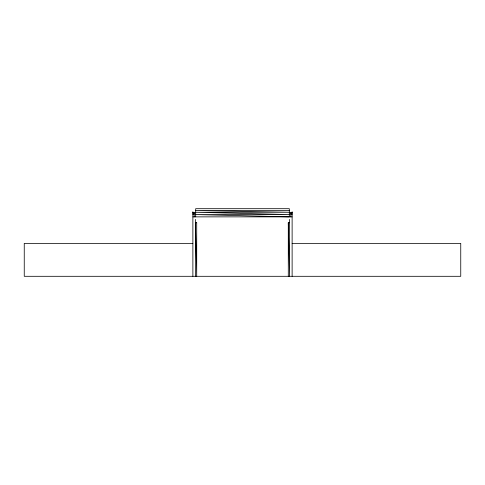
<?xml version="1.0" encoding="UTF-8"?>
<svg xmlns="http://www.w3.org/2000/svg" width="485" height="485" viewBox="0 0 485 485"><rect width="100%" height="100%" fill="white"/><g stroke="black" fill="none" stroke-linecap="round" stroke-linejoin="round"><path stroke-width="0.73" d="M289.315 210.484L195.685 210.484L289.315 212.266L195.685 212.266L289.315 214.564L195.685 214.564L289.315 216.862L289.315 208.695L195.685 208.695L195.685 216.862M192.878 212.666L194.158 212.666L194.158 216.898L192.878 216.898M292.122 212.666L290.842 212.666L290.842 216.898L292.122 216.898M192.878 212.782L195.685 212.782M289.315 212.782L292.122 212.806M192.878 213.976L194.158 213.976M290.842 213.976L292.122 213.976M192.878 214.085L194.158 214.085M290.842 214.085L292.122 214.085M194.158 216.862L290.842 216.862M288.29 276.304L288.29 222.73L289.569 222.73M192.878 243.391L24.25 243.391L24.25 276.304L460.75 276.304L460.75 243.391L292.122 243.391M288.29 222.73L289.569 276.304L289.569 219.414M292.122 211.757L292.122 276.304M195.431 219.414L195.431 276.304M192.878 211.757L192.878 276.304M196.71 222.73L195.431 222.73L196.71 276.304L196.71 222.73"/></g></svg>
